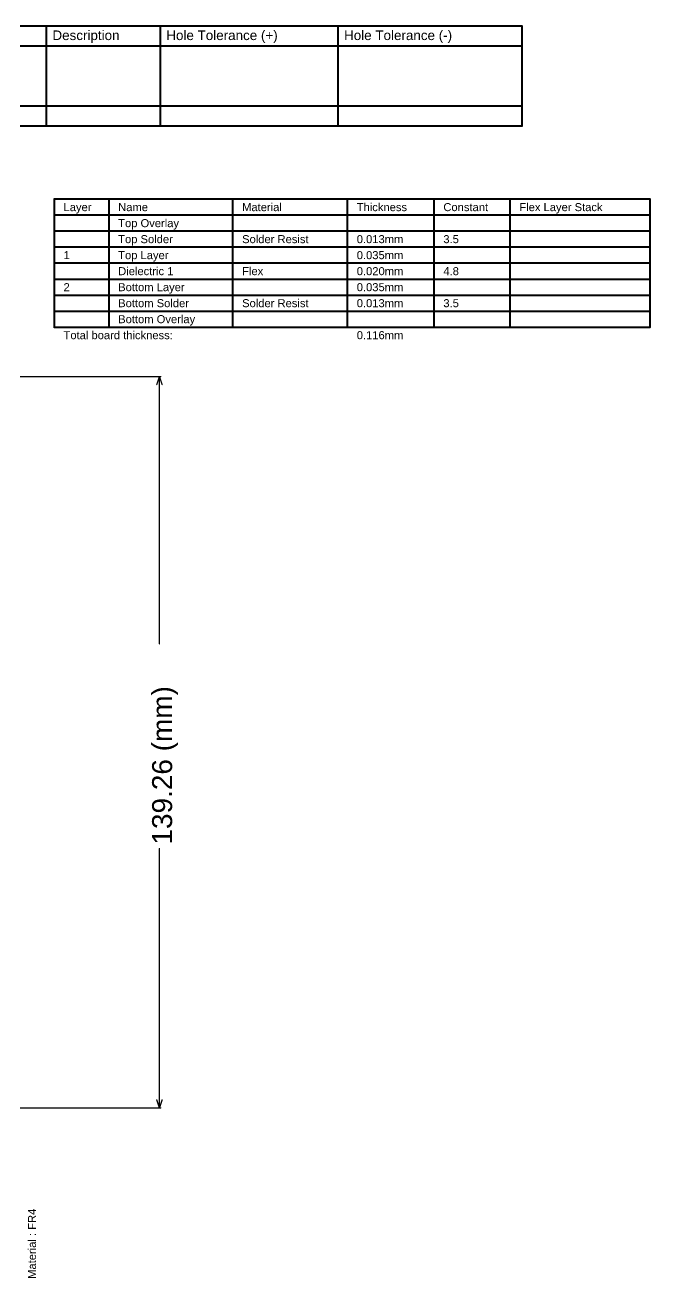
# Model space of a CAD drawing. Header units: inches. Extents: x -3.9 to 9.5, y -7 to 2.6.
# Drawn here: x 4.78 to 9.48, y -6.76 to 2.64 of the extents above; entities that cross this region are included whole.
import ezdxf

# ---------------------------------------------------------------- set-up
doc = ezdxf.new("R2010")
doc.units = ezdxf.units.IN
doc.header["$MEASUREMENT"] = 0
for name, color, linetype in [('Dimension', 6, 'Continuous'), ('Drill Drawing', 1, 'Continuous'), ('Fabrication', 76, 'Continuous')]:
    doc.layers.add(name, color=color, linetype=linetype)
doc.styles.add('Arial', font='', dxfattribs={"height": 0.2})
doc.styles.get('Arial').set_extended_font_data('Arial')

msp = doc.modelspace()

# ---------------------------------------------------------------- linework, layer by layer
at = {"layer": 'Dimension', "const_width": 0.01}
for points in [[(0.6622, 0), (5.8, 0)], [(5.77, -0.06), (5.79, 0)], [(5.79, 0), (5.81, -0.06)], [(5.79, -2.0042), (5.79, 0)], [(5.79, -5.4828), (5.79, -3.5387)], [(5.77, -5.4228), (5.79, -5.4828)], [(5.79, -5.4828), (5.81, -5.4228)], [(4.2821, -5.4828), (5.8, -5.4828)]]:
    msp.add_lwpolyline(points, dxfattribs=at)
at = {"layer": 'Dimension', "const_width": 0.005}
for points in [[(5.7875, 0, 1), (5.7925, 0, 1)], [(5.7875, 0, 1), (5.7925, 0, 1)], [(5.7875, 0, 1), (5.7925, 0, 1)], [(5.7975, 0, 1), (5.8025, 0, 1)], [(5.7675, -0.06, 1), (5.7725, -0.06, 1)], [(5.8075, -0.06, 1), (5.8125, -0.06, 1)], [(5.7875, -2.0042, 1), (5.7925, -2.0042, 1)], [(5.7875, -3.5387, 1), (5.7925, -3.5387, 1)], [(5.7675, -5.4228, 1), (5.7725, -5.4228, 1)], [(5.8075, -5.4228, 1), (5.8125, -5.4228, 1)], [(5.7875, -5.4828, 1), (5.7925, -5.4828, 1)], [(5.7875, -5.4828, 1), (5.7925, -5.4828, 1)], [(5.7875, -5.4828, 1), (5.7925, -5.4828, 1)], [(5.7975, -5.4828, 1), (5.8025, -5.4828, 1)]]:
    msp.add_lwpolyline(points, format="xyb", close=True, dxfattribs=at)
at = {"layer": 'Drill Drawing', "const_width": 0.015}
for points in [[(-2.0225, 2.6275), (8.5086, 2.6275)], [(4.9426, 1.8775), (4.9426, 2.6275)], [(5.7964, 1.8775), (5.7964, 2.6275)], [(7.13, 1.8775), (7.13, 2.6275)], [(8.5086, 1.8775), (8.5086, 2.6275)], [(-2.0225, 2.4775), (8.5086, 2.4775)], [(-2.0225, 2.0275), (8.5086, 2.0275)], [(-2.0225, 1.8775), (8.5086, 1.8775)]]:
    msp.add_lwpolyline(points, dxfattribs=at)
at = {"layer": 'Drill Drawing', "const_width": 0.0075}
for points in [[(4.9389, 2.6275, 1), (4.9464, 2.6275, 1)], [(5.7926, 2.6275, 1), (5.8001, 2.6275, 1)], [(7.1262, 2.6275, 1), (7.1337, 2.6275, 1)], [(8.5048, 2.6275, 1), (8.5123, 2.6275, 1)], [(8.5048, 2.6275, 1), (8.5123, 2.6275, 1)], [(8.5048, 2.4775, 1), (8.5123, 2.4775, 1)], [(8.5048, 2.0275, 1), (8.5123, 2.0275, 1)], [(4.9389, 1.8775, 1), (4.9464, 1.8775, 1)], [(5.7926, 1.8775, 1), (5.8001, 1.8775, 1)], [(7.1262, 1.8775, 1), (7.1337, 1.8775, 1)], [(8.5048, 1.8775, 1), (8.5123, 1.8775, 1)], [(8.5048, 1.8775, 1), (8.5123, 1.8775, 1)]]:
    msp.add_lwpolyline(points, format="xyb", close=True, dxfattribs=at)
at = {"layer": 'Fabrication'}
for points, const_width in [([(5.0006, 1.33), (9.4694, 1.33)], 0.015), ([(5.0006, 0.37), (5.0006, 1.33)], 0.015), ([(5.4105, 0.37), (5.4105, 1.33)], 0.015), ([(6.3402, 0.37), (6.3402, 1.33)], 0.015), ([(7.2, 0.37), (7.2, 1.33)], 0.015), ([(7.8498, 0.37), (7.8498, 1.33)], 0.015), ([(8.4197, 0.37), (8.4197, 1.33)], 0.015), ([(9.4694, 0.37), (9.4694, 1.33)], 0.015), ([(5.0006, 1.21), (9.4694, 1.21)], 0.015), ([(8.4197, 1.1203), (8.5094, 1.21)], 0.001), ([(8.4197, 1.1803), (8.4494, 1.21)], 0.001), ([(8.4494, 1.09), (8.5694, 1.21)], 0.001), ([(8.5094, 1.09), (8.6294, 1.21)], 0.001), ([(8.5694, 1.09), (8.6894, 1.21)], 0.001), ([(8.6294, 1.09), (8.7494, 1.21)], 0.001), ([(8.6894, 1.09), (8.8094, 1.21)], 0.001), ([(8.7494, 1.09), (8.8694, 1.21)], 0.001), ([(8.8094, 1.09), (8.9294, 1.21)], 0.001), ([(8.8694, 1.09), (8.9894, 1.21)], 0.001), ([(8.9294, 1.09), (9.0494, 1.21)], 0.001), ([(8.9894, 1.09), (9.1094, 1.21)], 0.001), ([(9.0494, 1.09), (9.1694, 1.21)], 0.001), ([(9.1094, 1.09), (9.2294, 1.21)], 0.001), ([(9.1694, 1.09), (9.2894, 1.21)], 0.001), ([(9.2294, 1.09), (9.3494, 1.21)], 0.001), ([(9.2894, 1.09), (9.4094, 1.21)], 0.001), ([(9.3494, 1.09), (9.4694, 1.21)], 0.001), ([(9.4094, 1.09), (9.4694, 1.15)], 0.001), ([(5.0006, 1.09), (5.4105, 1.09)], 0.015), ([(5.4105, 1.09), (6.3402, 1.09)], 0.015), ([(6.3402, 1.09), (7.2, 1.09)], 0.015), ([(7.2, 1.09), (7.8498, 1.09)], 0.015), ([(7.8498, 1.09), (8.4197, 1.09)], 0.015), ([(8.4197, 1.09), (9.4694, 1.09)], 0.015), ([(8.4197, 1.0003), (8.5094, 1.09)], 0.001), ([(8.4197, 1.0603), (8.4494, 1.09)], 0.001), ([(8.4494, 0.97), (8.5694, 1.09)], 0.001), ([(8.5094, 0.97), (8.6294, 1.09)], 0.001), ([(8.5694, 0.97), (8.6894, 1.09)], 0.001), ([(8.6294, 0.97), (8.7494, 1.09)], 0.001), ([(8.6894, 0.97), (8.8094, 1.09)], 0.001), ([(8.7494, 0.97), (8.8694, 1.09)], 0.001), ([(8.8094, 0.97), (8.9294, 1.09)], 0.001), ([(8.8694, 0.97), (8.9894, 1.09)], 0.001), ([(8.9294, 0.97), (9.0494, 1.09)], 0.001), ([(8.9894, 0.97), (9.1094, 1.09)], 0.001), ([(9.0494, 0.97), (9.1694, 1.09)], 0.001), ([(9.1094, 0.97), (9.2294, 1.09)], 0.001), ([(9.1694, 0.97), (9.2894, 1.09)], 0.001), ([(9.2294, 0.97), (9.3494, 1.09)], 0.001), ([(9.2894, 0.97), (9.4094, 1.09)], 0.001), ([(9.3494, 0.97), (9.4694, 1.09)], 0.001), ([(5.0006, 0.97), (5.4105, 0.97)], 0.015), ([(5.4105, 0.97), (6.3402, 0.97)], 0.015), ([(6.3402, 0.97), (7.2, 0.97)], 0.015), ([(7.2, 0.97), (7.8498, 0.97)], 0.015), ([(7.8498, 0.97), (8.4197, 0.97)], 0.015), ([(8.4197, 0.97), (9.4694, 0.97)], 0.015), ([(8.4197, 0.8803), (8.5094, 0.97)], 0.001), ([(8.4197, 0.9403), (8.4494, 0.97)], 0.001), ([(8.4494, 0.85), (8.5694, 0.97)], 0.001), ([(8.5094, 0.85), (8.6294, 0.97)], 0.001), ([(8.5694, 0.85), (8.6894, 0.97)], 0.001), ([(8.6294, 0.85), (8.7494, 0.97)], 0.001), ([(8.6894, 0.85), (8.8094, 0.97)], 0.001), ([(8.7494, 0.85), (8.8694, 0.97)], 0.001), ([(8.8094, 0.85), (8.9294, 0.97)], 0.001), ([(8.8694, 0.85), (8.9894, 0.97)], 0.001), ([(8.9294, 0.85), (9.0494, 0.97)], 0.001), ([(8.9894, 0.85), (9.1094, 0.97)], 0.001), ([(9.0494, 0.85), (9.1694, 0.97)], 0.001), ([(9.1094, 0.85), (9.2294, 0.97)], 0.001), ([(9.1694, 0.85), (9.2894, 0.97)], 0.001), ([(9.2294, 0.85), (9.3494, 0.97)], 0.001), ([(9.2894, 0.85), (9.4094, 0.97)], 0.001), ([(9.3494, 0.85), (9.4694, 0.97)], 0.001), ([(9.4094, 0.97), (9.4694, 1.03)], 0.001), ([(5.0006, 0.85), (5.4105, 0.85)], 0.015), ([(5.4105, 0.85), (6.3402, 0.85)], 0.015), ([(6.3402, 0.85), (7.2, 0.85)], 0.015), ([(7.2, 0.85), (7.8498, 0.85)], 0.015), ([(7.8498, 0.85), (8.4197, 0.85)], 0.015), ([(8.4197, 0.85), (9.4694, 0.85)], 0.015), ([(8.4197, 0.7603), (8.5094, 0.85)], 0.001), ([(8.4197, 0.8203), (8.4494, 0.85)], 0.001), ([(8.4494, 0.73), (8.5694, 0.85)], 0.001), ([(8.5094, 0.73), (8.6294, 0.85)], 0.001), ([(8.5694, 0.73), (8.6894, 0.85)], 0.001), ([(8.6294, 0.73), (8.7494, 0.85)], 0.001), ([(8.6894, 0.73), (8.8094, 0.85)], 0.001), ([(8.7494, 0.73), (8.8694, 0.85)], 0.001), ([(8.8094, 0.73), (8.9294, 0.85)], 0.001), ([(8.8694, 0.73), (8.9894, 0.85)], 0.001), ([(8.9294, 0.73), (9.0494, 0.85)], 0.001), ([(8.9894, 0.73), (9.1094, 0.85)], 0.001), ([(9.0494, 0.73), (9.1694, 0.85)], 0.001), ([(9.1094, 0.73), (9.2294, 0.85)], 0.001), ([(9.1694, 0.73), (9.2894, 0.85)], 0.001), ([(9.2294, 0.73), (9.3494, 0.85)], 0.001), ([(9.2894, 0.73), (9.4094, 0.85)], 0.001), ([(9.3494, 0.73), (9.4694, 0.85)], 0.001), ([(9.4094, 0.85), (9.4694, 0.91)], 0.001), ([(9.4094, 0.73), (9.4694, 0.79)], 0.001), ([(5.0006, 0.73), (5.4105, 0.73)], 0.015), ([(5.4105, 0.73), (6.3402, 0.73)], 0.015), ([(6.3402, 0.73), (7.2, 0.73)], 0.015), ([(7.2, 0.73), (7.8498, 0.73)], 0.015), ([(7.8498, 0.73), (8.4197, 0.73)], 0.015), ([(8.4197, 0.73), (9.4694, 0.73)], 0.015), ([(8.4197, 0.6403), (8.5094, 0.73)], 0.001), ([(8.4197, 0.7003), (8.4494, 0.73)], 0.001), ([(8.4494, 0.61), (8.5694, 0.73)], 0.001), ([(8.5094, 0.61), (8.6294, 0.73)], 0.001), ([(8.5694, 0.61), (8.6894, 0.73)], 0.001), ([(8.6294, 0.61), (8.7494, 0.73)], 0.001), ([(8.6894, 0.61), (8.8094, 0.73)], 0.001), ([(8.7494, 0.61), (8.8694, 0.73)], 0.001), ([(8.8094, 0.61), (8.9294, 0.73)], 0.001), ([(8.8694, 0.61), (8.9894, 0.73)], 0.001), ([(8.9294, 0.61), (9.0494, 0.73)], 0.001), ([(8.9894, 0.61), (9.1094, 0.73)], 0.001), ([(9.0494, 0.61), (9.1694, 0.73)], 0.001), ([(9.1094, 0.61), (9.2294, 0.73)], 0.001), ([(9.1694, 0.61), (9.2894, 0.73)], 0.001), ([(9.2294, 0.61), (9.3494, 0.73)], 0.001), ([(9.2894, 0.61), (9.4094, 0.73)], 0.001), ([(9.3494, 0.61), (9.4694, 0.73)], 0.001), ([(9.4094, 0.61), (9.4694, 0.67)], 0.001), ([(5.0006, 0.61), (5.4105, 0.61)], 0.015), ([(5.4105, 0.61), (6.3402, 0.61)], 0.015), ([(6.3402, 0.61), (7.2, 0.61)], 0.015), ([(7.2, 0.61), (7.8498, 0.61)], 0.015), ([(7.8498, 0.61), (8.4197, 0.61)], 0.015), ([(8.4197, 0.61), (9.4694, 0.61)], 0.015), ([(8.4197, 0.5203), (8.5094, 0.61)], 0.001), ([(8.4197, 0.5803), (8.4494, 0.61)], 0.001), ([(8.4494, 0.49), (8.5694, 0.61)], 0.001), ([(8.5094, 0.49), (8.6294, 0.61)], 0.001), ([(8.5694, 0.49), (8.6894, 0.61)], 0.001), ([(8.6294, 0.49), (8.7494, 0.61)], 0.001), ([(8.6894, 0.49), (8.8094, 0.61)], 0.001), ([(8.7494, 0.49), (8.8694, 0.61)], 0.001), ([(8.8094, 0.49), (8.9294, 0.61)], 0.001), ([(8.8694, 0.49), (8.9894, 0.61)], 0.001), ([(8.9294, 0.49), (9.0494, 0.61)], 0.001), ([(8.9894, 0.49), (9.1094, 0.61)], 0.001), ([(9.0494, 0.49), (9.1694, 0.61)], 0.001), ([(9.1094, 0.49), (9.2294, 0.61)], 0.001), ([(9.1694, 0.49), (9.2894, 0.61)], 0.001), ([(9.2294, 0.49), (9.3494, 0.61)], 0.001), ([(9.2894, 0.49), (9.4094, 0.61)], 0.001), ([(9.3494, 0.49), (9.4694, 0.61)], 0.001), ([(5.0006, 0.49), (5.4105, 0.49)], 0.015), ([(5.4105, 0.49), (6.3402, 0.49)], 0.015), ([(6.3402, 0.49), (7.2, 0.49)], 0.015), ([(7.2, 0.49), (7.8498, 0.49)], 0.015), ([(7.8498, 0.49), (8.4197, 0.49)], 0.015), ([(8.4197, 0.49), (9.4694, 0.49)], 0.015), ([(8.4197, 0.4003), (8.5094, 0.49)], 0.001), ([(8.4197, 0.4603), (8.4494, 0.49)], 0.001), ([(8.4494, 0.37), (8.5694, 0.49)], 0.001), ([(8.5094, 0.37), (8.6294, 0.49)], 0.001), ([(8.5694, 0.37), (8.6894, 0.49)], 0.001), ([(8.6294, 0.37), (8.7494, 0.49)], 0.001), ([(8.6894, 0.37), (8.8094, 0.49)], 0.001), ([(8.7494, 0.37), (8.8694, 0.49)], 0.001), ([(8.8094, 0.37), (8.9294, 0.49)], 0.001), ([(8.8694, 0.37), (8.9894, 0.49)], 0.001), ([(8.9294, 0.37), (9.0494, 0.49)], 0.001), ([(8.9894, 0.37), (9.1094, 0.49)], 0.001), ([(9.0494, 0.37), (9.1694, 0.49)], 0.001), ([(9.1094, 0.37), (9.2294, 0.49)], 0.001), ([(9.1694, 0.37), (9.2894, 0.49)], 0.001), ([(9.2294, 0.37), (9.3494, 0.49)], 0.001), ([(9.2894, 0.37), (9.4094, 0.49)], 0.001), ([(9.3494, 0.37), (9.4694, 0.49)], 0.001), ([(9.4094, 0.49), (9.4694, 0.55)], 0.001), ([(5.0006, 0.37), (5.4105, 0.37)], 0.015), ([(5.4105, 0.37), (6.3402, 0.37)], 0.015), ([(6.3402, 0.37), (7.2, 0.37)], 0.015), ([(7.2, 0.37), (7.8498, 0.37)], 0.015), ([(7.8498, 0.37), (8.4197, 0.37)], 0.015), ([(8.4197, 0.37), (9.4694, 0.37)], 0.015), ([(9.4094, 0.37), (9.4694, 0.43)], 0.001)]:
    msp.add_lwpolyline(points, dxfattribs=dict(at, const_width=const_width))
for points, const_width in [([(4.9968, 1.33, 1), (5.0043, 1.33, 1)], 0.0075), ([(4.9968, 1.33, 1), (5.0043, 1.33, 1)], 0.0075), ([(5.4067, 1.33, 1), (5.4142, 1.33, 1)], 0.0075), ([(6.3365, 1.33, 1), (6.344, 1.33, 1)], 0.0075), ([(7.1963, 1.33, 1), (7.2038, 1.33, 1)], 0.0075), ([(7.8461, 1.33, 1), (7.8536, 1.33, 1)], 0.0075), ([(8.4159, 1.33, 1), (8.4234, 1.33, 1)], 0.0075), ([(9.4657, 1.33, 1), (9.4732, 1.33, 1)], 0.0075), ([(9.4657, 1.33, 1), (9.4732, 1.33, 1)], 0.0075), ([(4.9968, 1.21, 1), (5.0043, 1.21, 1)], 0.0075), ([(8.4194, 1.1803, 1), (8.4199, 1.1803, 1)], 0.0005), ([(8.4492, 1.21, 1), (8.4497, 1.21, 1)], 0.0005), ([(8.5092, 1.21, 1), (8.5097, 1.21, 1)], 0.0005), ([(8.5692, 1.21, 1), (8.5697, 1.21, 1)], 0.0005), ([(8.6292, 1.21, 1), (8.6297, 1.21, 1)], 0.0005), ([(8.6892, 1.21, 1), (8.6897, 1.21, 1)], 0.0005), ([(8.7492, 1.21, 1), (8.7497, 1.21, 1)], 0.0005), ([(8.8092, 1.21, 1), (8.8097, 1.21, 1)], 0.0005), ([(8.8692, 1.21, 1), (8.8697, 1.21, 1)], 0.0005), ([(8.9292, 1.21, 1), (8.9297, 1.21, 1)], 0.0005), ([(8.9892, 1.21, 1), (8.9897, 1.21, 1)], 0.0005), ([(9.0492, 1.21, 1), (9.0497, 1.21, 1)], 0.0005), ([(9.1092, 1.21, 1), (9.1097, 1.21, 1)], 0.0005), ([(9.1692, 1.21, 1), (9.1697, 1.21, 1)], 0.0005), ([(9.2292, 1.21, 1), (9.2297, 1.21, 1)], 0.0005), ([(9.2892, 1.21, 1), (9.2897, 1.21, 1)], 0.0005), ([(9.3492, 1.21, 1), (9.3497, 1.21, 1)], 0.0005), ([(9.4092, 1.21, 1), (9.4097, 1.21, 1)], 0.0005), ([(9.4657, 1.21, 1), (9.4732, 1.21, 1)], 0.0075), ([(9.4692, 1.21, 1), (9.4697, 1.21, 1)], 0.0005), ([(9.4692, 1.15, 1), (9.4697, 1.15, 1)], 0.0005), ([(4.9968, 1.09, 1), (5.0043, 1.09, 1)], 0.0075), ([(5.4067, 1.09, 1), (5.4142, 1.09, 1)], 0.0075), ([(5.4067, 1.09, 1), (5.4142, 1.09, 1)], 0.0075), ([(6.3365, 1.09, 1), (6.344, 1.09, 1)], 0.0075), ([(6.3365, 1.09, 1), (6.344, 1.09, 1)], 0.0075), ([(7.1963, 1.09, 1), (7.2038, 1.09, 1)], 0.0075), ([(7.1963, 1.09, 1), (7.2038, 1.09, 1)], 0.0075), ([(7.8461, 1.09, 1), (7.8536, 1.09, 1)], 0.0075), ([(7.8461, 1.09, 1), (7.8536, 1.09, 1)], 0.0075), ([(8.4159, 1.09, 1), (8.4234, 1.09, 1)], 0.0075), ([(8.4159, 1.09, 1), (8.4234, 1.09, 1)], 0.0075), ([(8.4194, 1.1203, 1), (8.4199, 1.1203, 1)], 0.0005), ([(8.4194, 1.0603, 1), (8.4199, 1.0603, 1)], 0.0005), ([(8.4492, 1.09, 1), (8.4497, 1.09, 1)], 0.0005), ([(8.4492, 1.09, 1), (8.4497, 1.09, 1)], 0.0005), ([(8.5092, 1.09, 1), (8.5097, 1.09, 1)], 0.0005), ([(8.5092, 1.09, 1), (8.5097, 1.09, 1)], 0.0005), ([(8.5692, 1.09, 1), (8.5697, 1.09, 1)], 0.0005), ([(8.5692, 1.09, 1), (8.5697, 1.09, 1)], 0.0005), ([(8.6292, 1.09, 1), (8.6297, 1.09, 1)], 0.0005), ([(8.6292, 1.09, 1), (8.6297, 1.09, 1)], 0.0005), ([(8.6892, 1.09, 1), (8.6897, 1.09, 1)], 0.0005), ([(8.6892, 1.09, 1), (8.6897, 1.09, 1)], 0.0005), ([(8.7492, 1.09, 1), (8.7497, 1.09, 1)], 0.0005), ([(8.7492, 1.09, 1), (8.7497, 1.09, 1)], 0.0005), ([(8.8092, 1.09, 1), (8.8097, 1.09, 1)], 0.0005), ([(8.8092, 1.09, 1), (8.8097, 1.09, 1)], 0.0005), ([(8.8692, 1.09, 1), (8.8697, 1.09, 1)], 0.0005), ([(8.8692, 1.09, 1), (8.8697, 1.09, 1)], 0.0005), ([(8.9292, 1.09, 1), (8.9297, 1.09, 1)], 0.0005), ([(8.9292, 1.09, 1), (8.9297, 1.09, 1)], 0.0005), ([(8.9892, 1.09, 1), (8.9897, 1.09, 1)], 0.0005), ([(8.9892, 1.09, 1), (8.9897, 1.09, 1)], 0.0005), ([(9.0492, 1.09, 1), (9.0497, 1.09, 1)], 0.0005), ([(9.0492, 1.09, 1), (9.0497, 1.09, 1)], 0.0005), ([(9.1092, 1.09, 1), (9.1097, 1.09, 1)], 0.0005), ([(9.1092, 1.09, 1), (9.1097, 1.09, 1)], 0.0005), ([(9.1692, 1.09, 1), (9.1697, 1.09, 1)], 0.0005), ([(9.1692, 1.09, 1), (9.1697, 1.09, 1)], 0.0005), ([(9.2292, 1.09, 1), (9.2297, 1.09, 1)], 0.0005), ([(9.2292, 1.09, 1), (9.2297, 1.09, 1)], 0.0005), ([(9.2892, 1.09, 1), (9.2897, 1.09, 1)], 0.0005), ([(9.2892, 1.09, 1), (9.2897, 1.09, 1)], 0.0005), ([(9.3492, 1.09, 1), (9.3497, 1.09, 1)], 0.0005), ([(9.3492, 1.09, 1), (9.3497, 1.09, 1)], 0.0005), ([(9.4092, 1.09, 1), (9.4097, 1.09, 1)], 0.0005), ([(9.4092, 1.09, 1), (9.4097, 1.09, 1)], 0.0005), ([(9.4657, 1.09, 1), (9.4732, 1.09, 1)], 0.0075), ([(9.4692, 1.09, 1), (9.4697, 1.09, 1)], 0.0005), ([(4.9968, 0.97, 1), (5.0043, 0.97, 1)], 0.0075), ([(5.4067, 0.97, 1), (5.4142, 0.97, 1)], 0.0075), ([(5.4067, 0.97, 1), (5.4142, 0.97, 1)], 0.0075), ([(6.3365, 0.97, 1), (6.344, 0.97, 1)], 0.0075), ([(6.3365, 0.97, 1), (6.344, 0.97, 1)], 0.0075), ([(7.1963, 0.97, 1), (7.2038, 0.97, 1)], 0.0075), ([(7.1963, 0.97, 1), (7.2038, 0.97, 1)], 0.0075), ([(7.8461, 0.97, 1), (7.8536, 0.97, 1)], 0.0075), ([(7.8461, 0.97, 1), (7.8536, 0.97, 1)], 0.0075), ([(8.4159, 0.97, 1), (8.4234, 0.97, 1)], 0.0075), ([(8.4159, 0.97, 1), (8.4234, 0.97, 1)], 0.0075), ([(8.4194, 1.0003, 1), (8.4199, 1.0003, 1)], 0.0005), ([(8.4194, 0.9403, 1), (8.4199, 0.9403, 1)], 0.0005), ([(8.4492, 0.97, 1), (8.4497, 0.97, 1)], 0.0005), ([(8.4492, 0.97, 1), (8.4497, 0.97, 1)], 0.0005), ([(8.5092, 0.97, 1), (8.5097, 0.97, 1)], 0.0005), ([(8.5092, 0.97, 1), (8.5097, 0.97, 1)], 0.0005), ([(8.5692, 0.97, 1), (8.5697, 0.97, 1)], 0.0005), ([(8.5692, 0.97, 1), (8.5697, 0.97, 1)], 0.0005), ([(8.6292, 0.97, 1), (8.6297, 0.97, 1)], 0.0005), ([(8.6292, 0.97, 1), (8.6297, 0.97, 1)], 0.0005), ([(8.6892, 0.97, 1), (8.6897, 0.97, 1)], 0.0005), ([(8.6892, 0.97, 1), (8.6897, 0.97, 1)], 0.0005), ([(8.7492, 0.97, 1), (8.7497, 0.97, 1)], 0.0005), ([(8.7492, 0.97, 1), (8.7497, 0.97, 1)], 0.0005), ([(8.8092, 0.97, 1), (8.8097, 0.97, 1)], 0.0005), ([(8.8092, 0.97, 1), (8.8097, 0.97, 1)], 0.0005), ([(8.8692, 0.97, 1), (8.8697, 0.97, 1)], 0.0005), ([(8.8692, 0.97, 1), (8.8697, 0.97, 1)], 0.0005), ([(8.9292, 0.97, 1), (8.9297, 0.97, 1)], 0.0005), ([(8.9292, 0.97, 1), (8.9297, 0.97, 1)], 0.0005), ([(8.9892, 0.97, 1), (8.9897, 0.97, 1)], 0.0005), ([(8.9892, 0.97, 1), (8.9897, 0.97, 1)], 0.0005), ([(9.0492, 0.97, 1), (9.0497, 0.97, 1)], 0.0005), ([(9.0492, 0.97, 1), (9.0497, 0.97, 1)], 0.0005), ([(9.1092, 0.97, 1), (9.1097, 0.97, 1)], 0.0005), ([(9.1092, 0.97, 1), (9.1097, 0.97, 1)], 0.0005), ([(9.1692, 0.97, 1), (9.1697, 0.97, 1)], 0.0005), ([(9.1692, 0.97, 1), (9.1697, 0.97, 1)], 0.0005), ([(9.2292, 0.97, 1), (9.2297, 0.97, 1)], 0.0005), ([(9.2292, 0.97, 1), (9.2297, 0.97, 1)], 0.0005), ([(9.2892, 0.97, 1), (9.2897, 0.97, 1)], 0.0005), ([(9.2892, 0.97, 1), (9.2897, 0.97, 1)], 0.0005), ([(9.3492, 0.97, 1), (9.3497, 0.97, 1)], 0.0005), ([(9.3492, 0.97, 1), (9.3497, 0.97, 1)], 0.0005), ([(9.4092, 0.97, 1), (9.4097, 0.97, 1)], 0.0005), ([(9.4092, 0.97, 1), (9.4097, 0.97, 1)], 0.0005), ([(9.4657, 0.97, 1), (9.4732, 0.97, 1)], 0.0075), ([(9.4692, 1.03, 1), (9.4697, 1.03, 1)], 0.0005), ([(9.4692, 0.97, 1), (9.4697, 0.97, 1)], 0.0005), ([(4.9968, 0.85, 1), (5.0043, 0.85, 1)], 0.0075), ([(5.4067, 0.85, 1), (5.4142, 0.85, 1)], 0.0075), ([(5.4067, 0.85, 1), (5.4142, 0.85, 1)], 0.0075), ([(6.3365, 0.85, 1), (6.344, 0.85, 1)], 0.0075), ([(6.3365, 0.85, 1), (6.344, 0.85, 1)], 0.0075), ([(7.1963, 0.85, 1), (7.2038, 0.85, 1)], 0.0075), ([(7.1963, 0.85, 1), (7.2038, 0.85, 1)], 0.0075), ([(7.8461, 0.85, 1), (7.8536, 0.85, 1)], 0.0075), ([(7.8461, 0.85, 1), (7.8536, 0.85, 1)], 0.0075), ([(8.4159, 0.85, 1), (8.4234, 0.85, 1)], 0.0075), ([(8.4159, 0.85, 1), (8.4234, 0.85, 1)], 0.0075), ([(8.4194, 0.8803, 1), (8.4199, 0.8803, 1)], 0.0005), ([(8.4492, 0.85, 1), (8.4497, 0.85, 1)], 0.0005), ([(8.4492, 0.85, 1), (8.4497, 0.85, 1)], 0.0005), ([(8.5092, 0.85, 1), (8.5097, 0.85, 1)], 0.0005), ([(8.5092, 0.85, 1), (8.5097, 0.85, 1)], 0.0005), ([(8.5692, 0.85, 1), (8.5697, 0.85, 1)], 0.0005), ([(8.5692, 0.85, 1), (8.5697, 0.85, 1)], 0.0005), ([(8.6292, 0.85, 1), (8.6297, 0.85, 1)], 0.0005), ([(8.6292, 0.85, 1), (8.6297, 0.85, 1)], 0.0005), ([(8.6892, 0.85, 1), (8.6897, 0.85, 1)], 0.0005), ([(8.6892, 0.85, 1), (8.6897, 0.85, 1)], 0.0005), ([(8.7492, 0.85, 1), (8.7497, 0.85, 1)], 0.0005), ([(8.7492, 0.85, 1), (8.7497, 0.85, 1)], 0.0005), ([(8.8092, 0.85, 1), (8.8097, 0.85, 1)], 0.0005), ([(8.8092, 0.85, 1), (8.8097, 0.85, 1)], 0.0005), ([(8.8692, 0.85, 1), (8.8697, 0.85, 1)], 0.0005), ([(8.8692, 0.85, 1), (8.8697, 0.85, 1)], 0.0005), ([(8.9292, 0.85, 1), (8.9297, 0.85, 1)], 0.0005), ([(8.9292, 0.85, 1), (8.9297, 0.85, 1)], 0.0005), ([(8.9892, 0.85, 1), (8.9897, 0.85, 1)], 0.0005), ([(8.9892, 0.85, 1), (8.9897, 0.85, 1)], 0.0005), ([(9.0492, 0.85, 1), (9.0497, 0.85, 1)], 0.0005), ([(9.0492, 0.85, 1), (9.0497, 0.85, 1)], 0.0005), ([(9.1092, 0.85, 1), (9.1097, 0.85, 1)], 0.0005), ([(9.1092, 0.85, 1), (9.1097, 0.85, 1)], 0.0005), ([(9.1692, 0.85, 1), (9.1697, 0.85, 1)], 0.0005), ([(9.1692, 0.85, 1), (9.1697, 0.85, 1)], 0.0005), ([(9.2292, 0.85, 1), (9.2297, 0.85, 1)], 0.0005), ([(9.2292, 0.85, 1), (9.2297, 0.85, 1)], 0.0005), ([(9.2892, 0.85, 1), (9.2897, 0.85, 1)], 0.0005), ([(9.2892, 0.85, 1), (9.2897, 0.85, 1)], 0.0005), ([(9.3492, 0.85, 1), (9.3497, 0.85, 1)], 0.0005), ([(9.3492, 0.85, 1), (9.3497, 0.85, 1)], 0.0005), ([(9.4092, 0.85, 1), (9.4097, 0.85, 1)], 0.0005), ([(9.4092, 0.85, 1), (9.4097, 0.85, 1)], 0.0005), ([(9.4657, 0.85, 1), (9.4732, 0.85, 1)], 0.0075), ([(9.4692, 0.91, 1), (9.4697, 0.91, 1)], 0.0005), ([(9.4692, 0.85, 1), (9.4697, 0.85, 1)], 0.0005), ([(8.4194, 0.8203, 1), (8.4199, 0.8203, 1)], 0.0005), ([(8.4194, 0.7603, 1), (8.4199, 0.7603, 1)], 0.0005), ([(9.4692, 0.79, 1), (9.4697, 0.79, 1)], 0.0005), ([(4.9968, 0.73, 1), (5.0043, 0.73, 1)], 0.0075), ([(5.4067, 0.73, 1), (5.4142, 0.73, 1)], 0.0075), ([(5.4067, 0.73, 1), (5.4142, 0.73, 1)], 0.0075), ([(6.3365, 0.73, 1), (6.344, 0.73, 1)], 0.0075), ([(6.3365, 0.73, 1), (6.344, 0.73, 1)], 0.0075), ([(7.1963, 0.73, 1), (7.2038, 0.73, 1)], 0.0075), ([(7.1963, 0.73, 1), (7.2038, 0.73, 1)], 0.0075), ([(7.8461, 0.73, 1), (7.8536, 0.73, 1)], 0.0075), ([(7.8461, 0.73, 1), (7.8536, 0.73, 1)], 0.0075), ([(8.4159, 0.73, 1), (8.4234, 0.73, 1)], 0.0075), ([(8.4159, 0.73, 1), (8.4234, 0.73, 1)], 0.0075), ([(8.4194, 0.7003, 1), (8.4199, 0.7003, 1)], 0.0005), ([(8.4492, 0.73, 1), (8.4497, 0.73, 1)], 0.0005), ([(8.4492, 0.73, 1), (8.4497, 0.73, 1)], 0.0005), ([(8.5092, 0.73, 1), (8.5097, 0.73, 1)], 0.0005), ([(8.5092, 0.73, 1), (8.5097, 0.73, 1)], 0.0005), ([(8.5692, 0.73, 1), (8.5697, 0.73, 1)], 0.0005), ([(8.5692, 0.73, 1), (8.5697, 0.73, 1)], 0.0005), ([(8.6292, 0.73, 1), (8.6297, 0.73, 1)], 0.0005), ([(8.6292, 0.73, 1), (8.6297, 0.73, 1)], 0.0005), ([(8.6892, 0.73, 1), (8.6897, 0.73, 1)], 0.0005), ([(8.6892, 0.73, 1), (8.6897, 0.73, 1)], 0.0005), ([(8.7492, 0.73, 1), (8.7497, 0.73, 1)], 0.0005), ([(8.7492, 0.73, 1), (8.7497, 0.73, 1)], 0.0005), ([(8.8092, 0.73, 1), (8.8097, 0.73, 1)], 0.0005), ([(8.8092, 0.73, 1), (8.8097, 0.73, 1)], 0.0005), ([(8.8692, 0.73, 1), (8.8697, 0.73, 1)], 0.0005), ([(8.8692, 0.73, 1), (8.8697, 0.73, 1)], 0.0005), ([(8.9292, 0.73, 1), (8.9297, 0.73, 1)], 0.0005), ([(8.9292, 0.73, 1), (8.9297, 0.73, 1)], 0.0005), ([(8.9892, 0.73, 1), (8.9897, 0.73, 1)], 0.0005), ([(8.9892, 0.73, 1), (8.9897, 0.73, 1)], 0.0005), ([(9.0492, 0.73, 1), (9.0497, 0.73, 1)], 0.0005), ([(9.0492, 0.73, 1), (9.0497, 0.73, 1)], 0.0005), ([(9.1092, 0.73, 1), (9.1097, 0.73, 1)], 0.0005), ([(9.1092, 0.73, 1), (9.1097, 0.73, 1)], 0.0005), ([(9.1692, 0.73, 1), (9.1697, 0.73, 1)], 0.0005), ([(9.1692, 0.73, 1), (9.1697, 0.73, 1)], 0.0005), ([(9.2292, 0.73, 1), (9.2297, 0.73, 1)], 0.0005), ([(9.2292, 0.73, 1), (9.2297, 0.73, 1)], 0.0005), ([(9.2892, 0.73, 1), (9.2897, 0.73, 1)], 0.0005), ([(9.2892, 0.73, 1), (9.2897, 0.73, 1)], 0.0005), ([(9.3492, 0.73, 1), (9.3497, 0.73, 1)], 0.0005), ([(9.3492, 0.73, 1), (9.3497, 0.73, 1)], 0.0005), ([(9.4092, 0.73, 1), (9.4097, 0.73, 1)], 0.0005), ([(9.4092, 0.73, 1), (9.4097, 0.73, 1)], 0.0005), ([(9.4657, 0.73, 1), (9.4732, 0.73, 1)], 0.0075), ([(9.4692, 0.73, 1), (9.4697, 0.73, 1)], 0.0005), ([(9.4692, 0.67, 1), (9.4697, 0.67, 1)], 0.0005), ([(4.9968, 0.61, 1), (5.0043, 0.61, 1)], 0.0075), ([(5.4067, 0.61, 1), (5.4142, 0.61, 1)], 0.0075), ([(5.4067, 0.61, 1), (5.4142, 0.61, 1)], 0.0075), ([(6.3365, 0.61, 1), (6.344, 0.61, 1)], 0.0075), ([(6.3365, 0.61, 1), (6.344, 0.61, 1)], 0.0075), ([(7.1963, 0.61, 1), (7.2038, 0.61, 1)], 0.0075), ([(7.1963, 0.61, 1), (7.2038, 0.61, 1)], 0.0075), ([(7.8461, 0.61, 1), (7.8536, 0.61, 1)], 0.0075), ([(7.8461, 0.61, 1), (7.8536, 0.61, 1)], 0.0075), ([(8.4159, 0.61, 1), (8.4234, 0.61, 1)], 0.0075), ([(8.4159, 0.61, 1), (8.4234, 0.61, 1)], 0.0075), ([(8.4194, 0.6403, 1), (8.4199, 0.6403, 1)], 0.0005), ([(8.4194, 0.5803, 1), (8.4199, 0.5803, 1)], 0.0005), ([(8.4492, 0.61, 1), (8.4497, 0.61, 1)], 0.0005), ([(8.4492, 0.61, 1), (8.4497, 0.61, 1)], 0.0005), ([(8.5092, 0.61, 1), (8.5097, 0.61, 1)], 0.0005), ([(8.5092, 0.61, 1), (8.5097, 0.61, 1)], 0.0005), ([(8.5692, 0.61, 1), (8.5697, 0.61, 1)], 0.0005), ([(8.5692, 0.61, 1), (8.5697, 0.61, 1)], 0.0005), ([(8.6292, 0.61, 1), (8.6297, 0.61, 1)], 0.0005), ([(8.6292, 0.61, 1), (8.6297, 0.61, 1)], 0.0005), ([(8.6892, 0.61, 1), (8.6897, 0.61, 1)], 0.0005), ([(8.6892, 0.61, 1), (8.6897, 0.61, 1)], 0.0005), ([(8.7492, 0.61, 1), (8.7497, 0.61, 1)], 0.0005), ([(8.7492, 0.61, 1), (8.7497, 0.61, 1)], 0.0005), ([(8.8092, 0.61, 1), (8.8097, 0.61, 1)], 0.0005), ([(8.8092, 0.61, 1), (8.8097, 0.61, 1)], 0.0005), ([(8.8692, 0.61, 1), (8.8697, 0.61, 1)], 0.0005), ([(8.8692, 0.61, 1), (8.8697, 0.61, 1)], 0.0005), ([(8.9292, 0.61, 1), (8.9297, 0.61, 1)], 0.0005), ([(8.9292, 0.61, 1), (8.9297, 0.61, 1)], 0.0005), ([(8.9892, 0.61, 1), (8.9897, 0.61, 1)], 0.0005), ([(8.9892, 0.61, 1), (8.9897, 0.61, 1)], 0.0005), ([(9.0492, 0.61, 1), (9.0497, 0.61, 1)], 0.0005), ([(9.0492, 0.61, 1), (9.0497, 0.61, 1)], 0.0005), ([(9.1092, 0.61, 1), (9.1097, 0.61, 1)], 0.0005), ([(9.1092, 0.61, 1), (9.1097, 0.61, 1)], 0.0005), ([(9.1692, 0.61, 1), (9.1697, 0.61, 1)], 0.0005), ([(9.1692, 0.61, 1), (9.1697, 0.61, 1)], 0.0005), ([(9.2292, 0.61, 1), (9.2297, 0.61, 1)], 0.0005), ([(9.2292, 0.61, 1), (9.2297, 0.61, 1)], 0.0005), ([(9.2892, 0.61, 1), (9.2897, 0.61, 1)], 0.0005), ([(9.2892, 0.61, 1), (9.2897, 0.61, 1)], 0.0005), ([(9.3492, 0.61, 1), (9.3497, 0.61, 1)], 0.0005), ([(9.3492, 0.61, 1), (9.3497, 0.61, 1)], 0.0005), ([(9.4092, 0.61, 1), (9.4097, 0.61, 1)], 0.0005), ([(9.4092, 0.61, 1), (9.4097, 0.61, 1)], 0.0005), ([(9.4657, 0.61, 1), (9.4732, 0.61, 1)], 0.0075), ([(9.4692, 0.61, 1), (9.4697, 0.61, 1)], 0.0005), ([(4.9968, 0.49, 1), (5.0043, 0.49, 1)], 0.0075), ([(5.4067, 0.49, 1), (5.4142, 0.49, 1)], 0.0075), ([(5.4067, 0.49, 1), (5.4142, 0.49, 1)], 0.0075), ([(6.3365, 0.49, 1), (6.344, 0.49, 1)], 0.0075), ([(6.3365, 0.49, 1), (6.344, 0.49, 1)], 0.0075), ([(7.1963, 0.49, 1), (7.2038, 0.49, 1)], 0.0075), ([(7.1963, 0.49, 1), (7.2038, 0.49, 1)], 0.0075), ([(7.8461, 0.49, 1), (7.8536, 0.49, 1)], 0.0075), ([(7.8461, 0.49, 1), (7.8536, 0.49, 1)], 0.0075), ([(8.4159, 0.49, 1), (8.4234, 0.49, 1)], 0.0075), ([(8.4159, 0.49, 1), (8.4234, 0.49, 1)], 0.0075), ([(8.4194, 0.5203, 1), (8.4199, 0.5203, 1)], 0.0005), ([(8.4492, 0.49, 1), (8.4497, 0.49, 1)], 0.0005), ([(8.4492, 0.49, 1), (8.4497, 0.49, 1)], 0.0005), ([(8.5092, 0.49, 1), (8.5097, 0.49, 1)], 0.0005), ([(8.5092, 0.49, 1), (8.5097, 0.49, 1)], 0.0005), ([(8.5692, 0.49, 1), (8.5697, 0.49, 1)], 0.0005), ([(8.5692, 0.49, 1), (8.5697, 0.49, 1)], 0.0005), ([(8.6292, 0.49, 1), (8.6297, 0.49, 1)], 0.0005), ([(8.6292, 0.49, 1), (8.6297, 0.49, 1)], 0.0005), ([(8.6892, 0.49, 1), (8.6897, 0.49, 1)], 0.0005), ([(8.6892, 0.49, 1), (8.6897, 0.49, 1)], 0.0005), ([(8.7492, 0.49, 1), (8.7497, 0.49, 1)], 0.0005), ([(8.7492, 0.49, 1), (8.7497, 0.49, 1)], 0.0005), ([(8.8092, 0.49, 1), (8.8097, 0.49, 1)], 0.0005), ([(8.8092, 0.49, 1), (8.8097, 0.49, 1)], 0.0005), ([(8.8692, 0.49, 1), (8.8697, 0.49, 1)], 0.0005), ([(8.8692, 0.49, 1), (8.8697, 0.49, 1)], 0.0005), ([(8.9292, 0.49, 1), (8.9297, 0.49, 1)], 0.0005), ([(8.9292, 0.49, 1), (8.9297, 0.49, 1)], 0.0005), ([(8.9892, 0.49, 1), (8.9897, 0.49, 1)], 0.0005), ([(8.9892, 0.49, 1), (8.9897, 0.49, 1)], 0.0005), ([(9.0492, 0.49, 1), (9.0497, 0.49, 1)], 0.0005), ([(9.0492, 0.49, 1), (9.0497, 0.49, 1)], 0.0005), ([(9.1092, 0.49, 1), (9.1097, 0.49, 1)], 0.0005), ([(9.1092, 0.49, 1), (9.1097, 0.49, 1)], 0.0005), ([(9.1692, 0.49, 1), (9.1697, 0.49, 1)], 0.0005), ([(9.1692, 0.49, 1), (9.1697, 0.49, 1)], 0.0005), ([(9.2292, 0.49, 1), (9.2297, 0.49, 1)], 0.0005), ([(9.2292, 0.49, 1), (9.2297, 0.49, 1)], 0.0005), ([(9.2892, 0.49, 1), (9.2897, 0.49, 1)], 0.0005), ([(9.2892, 0.49, 1), (9.2897, 0.49, 1)], 0.0005), ([(9.3492, 0.49, 1), (9.3497, 0.49, 1)], 0.0005), ([(9.3492, 0.49, 1), (9.3497, 0.49, 1)], 0.0005), ([(9.4092, 0.49, 1), (9.4097, 0.49, 1)], 0.0005), ([(9.4092, 0.49, 1), (9.4097, 0.49, 1)], 0.0005), ([(9.4657, 0.49, 1), (9.4732, 0.49, 1)], 0.0075), ([(9.4692, 0.55, 1), (9.4697, 0.55, 1)], 0.0005), ([(9.4692, 0.49, 1), (9.4697, 0.49, 1)], 0.0005), ([(4.9968, 0.37, 1), (5.0043, 0.37, 1)], 0.0075), ([(4.9968, 0.37, 1), (5.0043, 0.37, 1)], 0.0075), ([(5.4067, 0.37, 1), (5.4142, 0.37, 1)], 0.0075), ([(5.4067, 0.37, 1), (5.4142, 0.37, 1)], 0.0075), ([(5.4067, 0.37, 1), (5.4142, 0.37, 1)], 0.0075), ([(6.3365, 0.37, 1), (6.344, 0.37, 1)], 0.0075), ([(6.3365, 0.37, 1), (6.344, 0.37, 1)], 0.0075), ([(6.3365, 0.37, 1), (6.344, 0.37, 1)], 0.0075), ([(7.1963, 0.37, 1), (7.2038, 0.37, 1)], 0.0075), ([(7.1963, 0.37, 1), (7.2038, 0.37, 1)], 0.0075), ([(7.1963, 0.37, 1), (7.2038, 0.37, 1)], 0.0075), ([(7.8461, 0.37, 1), (7.8536, 0.37, 1)], 0.0075), ([(7.8461, 0.37, 1), (7.8536, 0.37, 1)], 0.0075), ([(7.8461, 0.37, 1), (7.8536, 0.37, 1)], 0.0075), ([(8.4159, 0.37, 1), (8.4234, 0.37, 1)], 0.0075), ([(8.4159, 0.37, 1), (8.4234, 0.37, 1)], 0.0075), ([(8.4159, 0.37, 1), (8.4234, 0.37, 1)], 0.0075), ([(8.4194, 0.4603, 1), (8.4199, 0.4603, 1)], 0.0005), ([(8.4194, 0.4003, 1), (8.4199, 0.4003, 1)], 0.0005), ([(9.4657, 0.37, 1), (9.4732, 0.37, 1)], 0.0075), ([(9.4657, 0.37, 1), (9.4732, 0.37, 1)], 0.0075), ([(9.4692, 0.43, 1), (9.4697, 0.43, 1)], 0.0005), ([(8.4492, 0.37, 1), (8.4497, 0.37, 1)], 0.0005), ([(8.5092, 0.37, 1), (8.5097, 0.37, 1)], 0.0005), ([(8.5692, 0.37, 1), (8.5697, 0.37, 1)], 0.0005), ([(8.6292, 0.37, 1), (8.6297, 0.37, 1)], 0.0005), ([(8.6892, 0.37, 1), (8.6897, 0.37, 1)], 0.0005), ([(8.7492, 0.37, 1), (8.7497, 0.37, 1)], 0.0005), ([(8.8092, 0.37, 1), (8.8097, 0.37, 1)], 0.0005), ([(8.8692, 0.37, 1), (8.8697, 0.37, 1)], 0.0005), ([(8.9292, 0.37, 1), (8.9297, 0.37, 1)], 0.0005), ([(8.9892, 0.37, 1), (8.9897, 0.37, 1)], 0.0005), ([(9.0492, 0.37, 1), (9.0497, 0.37, 1)], 0.0005), ([(9.1092, 0.37, 1), (9.1097, 0.37, 1)], 0.0005), ([(9.1692, 0.37, 1), (9.1697, 0.37, 1)], 0.0005), ([(9.2292, 0.37, 1), (9.2297, 0.37, 1)], 0.0005), ([(9.2892, 0.37, 1), (9.2897, 0.37, 1)], 0.0005), ([(9.3492, 0.37, 1), (9.3497, 0.37, 1)], 0.0005), ([(9.4092, 0.37, 1), (9.4097, 0.37, 1)], 0.0005)]:
    msp.add_lwpolyline(points, format="xyb", close=True, dxfattribs=dict(at, const_width=const_width))

# ---------------------------------------------------------------- texts
at = {"layer": 'Dimension', "style": 'Arial'}
msp.add_text('139.26 (mm)', height=0.15, rotation=90, dxfattribs=at).set_placement((5.885, -3.5087))
at = {"layer": 'Drill Drawing', "style": 'Arial'}
for s, p in [('Description', (4.9876, 2.5225)), ('Hole Tolerance (+)', (5.8414, 2.5225)), ('Hole Tolerance (-)', (7.175, 2.5225))]:
    msp.add_text(s, height=0.072, dxfattribs=at).set_placement(p)
at = {"layer": 'Fabrication', "style": 'Arial'}
for s, p in [('Layer', (5.0706, 1.24)), ('Name', (5.4805, 1.24)), ('Material', (6.4102, 1.24)), ('Thickness', (7.27, 1.24)), ('Constant', (7.9198, 1.24)), ('Flex Layer Stack', (8.4897, 1.24)), ('Top Overlay', (5.4805, 1.12)), ('Top Solder', (5.4805, 1)), ('Solder Resist', (6.4102, 1)), ('0.013mm', (7.27, 1)), ('3.5', (7.9198, 1)), ('1', (5.0706, 0.88)), ('Top Layer', (5.4805, 0.88)), ('0.035mm', (7.27, 0.88)), ('Dielectric 1', (5.4805, 0.76)), ('Flex', (6.4102, 0.76)), ('0.020mm', (7.27, 0.76)), ('4.8', (7.9198, 0.76)), ('2', (5.0706, 0.64)), ('Bottom Layer', (5.4805, 0.64)), ('0.035mm', (7.27, 0.64)), ('Bottom Solder', (5.4805, 0.52)), ('Solder Resist', (6.4102, 0.52)), ('0.013mm', (7.27, 0.52)), ('3.5', (7.9198, 0.52)), ('Bottom Overlay', (5.4805, 0.4)), ('Total board thickness:', (5.0706, 0.28)), ('0.116mm', (7.27, 0.28))]:
    msp.add_text(s, height=0.06, dxfattribs=at).set_placement(p)
msp.add_text('Material : FR4', height=0.06, rotation=90, dxfattribs=at).set_placement((4.8641, -6.7644))

doc.saveas('drawing.dxf')
